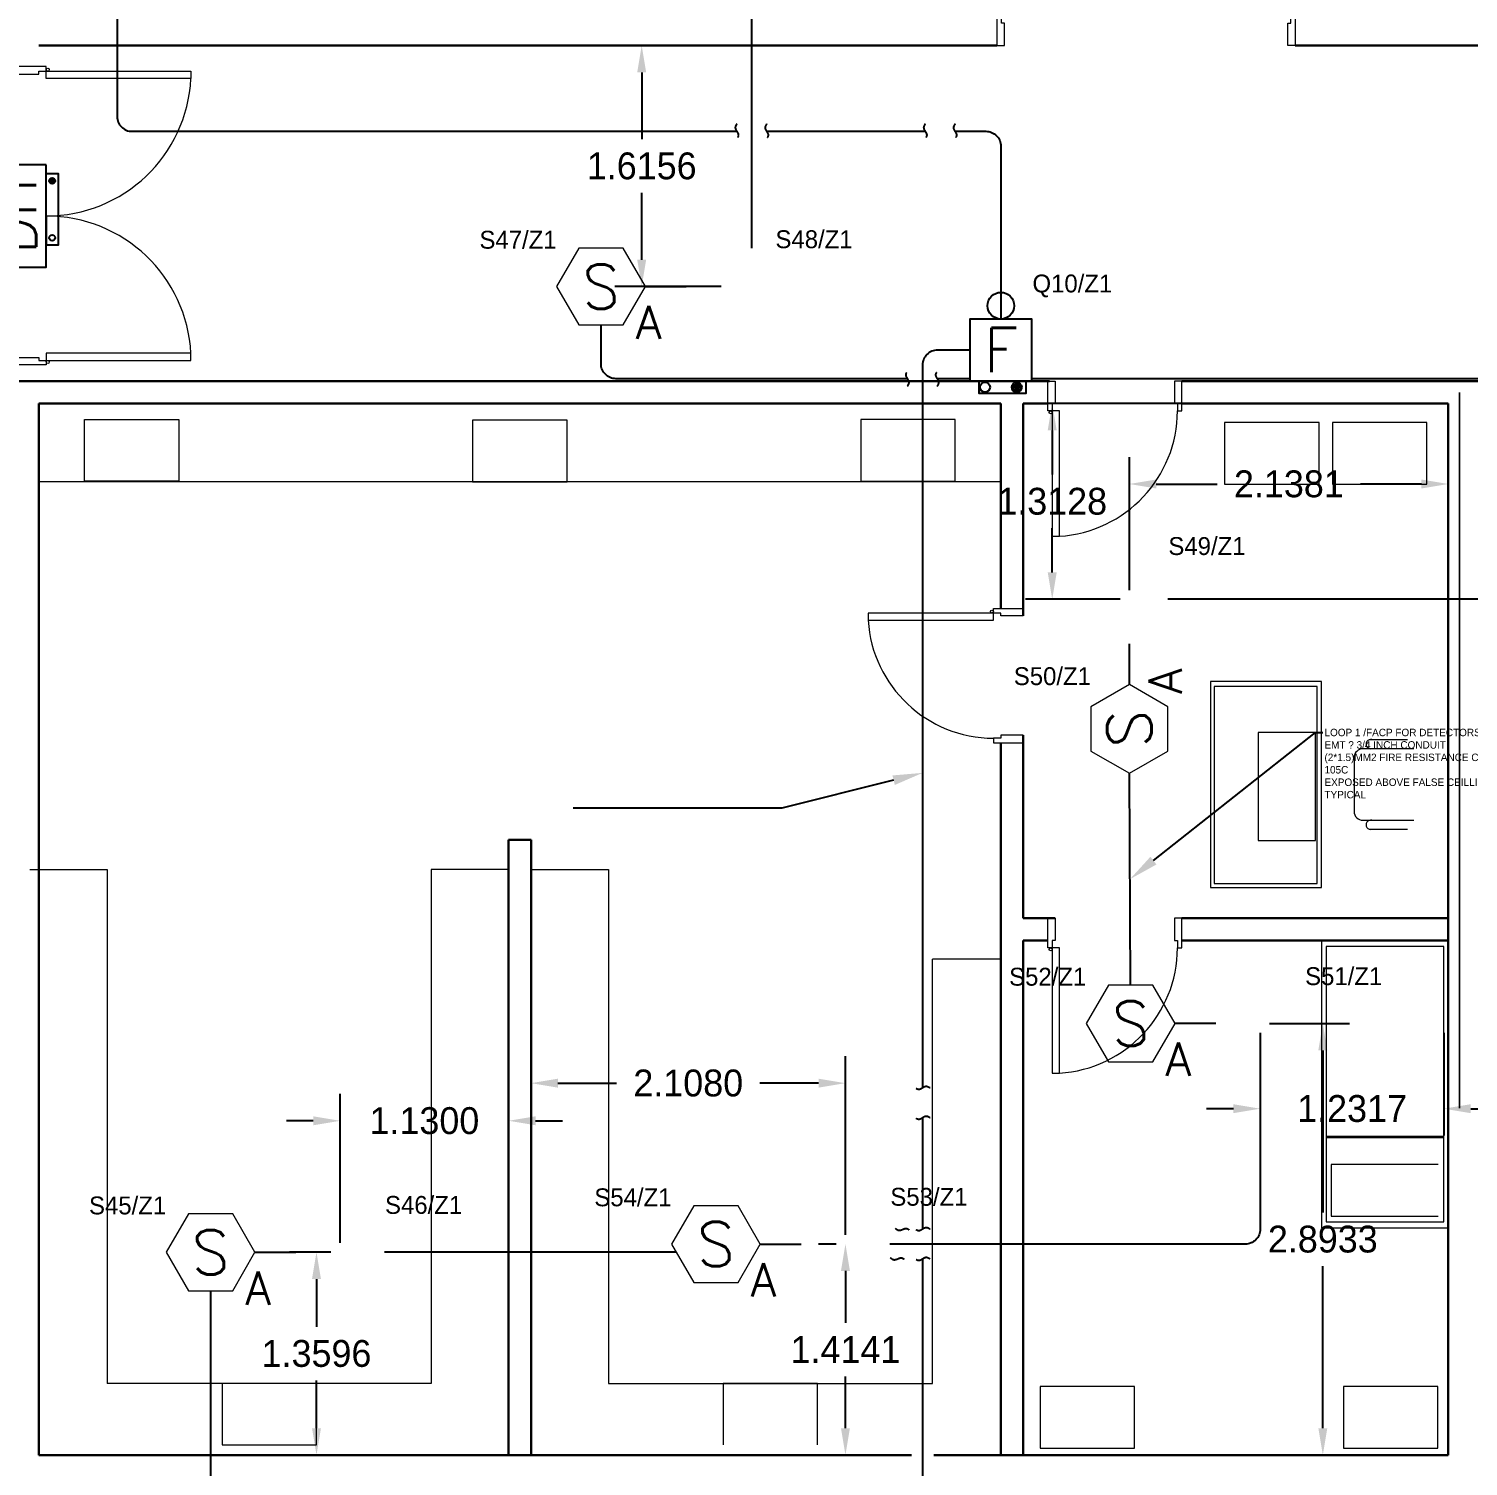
# Model space of a CAD drawing. Extents: x -3404 to 3497, y 0 to 399.
# Drawn here: x 65.41 to 75.06, y 348.6 to 358.24 of the extents above; entities that cross this region are included whole.
import ezdxf
from ezdxf import colors
from ezdxf.entities.mleader import LeaderData, LeaderLine
from ezdxf.enums import TextEntityAlignment as Align
from ezdxf.math import Vec2, Vec3

# ---------------------------------------------------------------- set-up
doc = ezdxf.new("R2010")
doc.units = 0
doc.header["$LTSCALE"] = 0.15
doc.linetypes.add('HIDDEN', pattern=[0.375, 0.25, -0.125])
doc.layers.get('0').update_dxf_attribs({"color": 252})
doc.layers.get('Defpoints').update_dxf_attribs({"color": 252})
for name, color, linetype in [('0 ARCH', 252, 'Continuous'), ('0 DD', 252, 'Continuous'), ('0 fire alarm', 252, 'Continuous'), ('0 sockets', 252, 'Continuous'), ('0 WIRING', 3, 'Continuous'), ('00-BT-FAS-TEXT', 2, 'Continuous'), ('AUTOINCR', 7, 'Continuous'), ('FIRE_LOOP', 7, 'Continuous'), ('WIRING', 4, 'Continuous')]:
    doc.layers.add(name, color=color, linetype=linetype)
for name, color, linetype, lineweight in [('anal', 252, 'Continuous', 20), ('DOOR', 252, 'Continuous', 20), ('T-FIRE-B', 4, 'Continuous', 0), ('T-TEXT', 2, 'Continuous', 0), ('wall', 252, 'Continuous', 30)]:
    doc.layers.add(name, color=color, linetype=linetype, lineweight=lineweight)
doc.styles.add('ROMANS', font='ROMANS.shx', dxfattribs={"width": 0.8})
doc.styles.add('TEXT-NFP', font='simplex.shx')
doc.dimstyles.get("Standard").update_dxf_attribs({"dimtxt": 0.18, "dimasz": 0.18, "dimexe": 0.18, "dimexo": 0.0625, "dimgap": 0.09, "dimtad": 0, "dimtih": 1, "dimtoh": 1, "dimdec": 4, "dimzin": 0, "dimdsep": 46, "dimtxsty": 'Standard', "dimcen": 0.09, "dimadec": 0, "dimazin": 0, "dimtfac": 1, "dimtdec": 4, "dimtofl": 0, "dimtmove": 0, "dimatfit": 3, "dimfxl": 1, "dimtolj": 1, "dimtzin": 0, "dimarcsym": 0})

# ---------------------------------------------------------------- blocks, each defined once
blk = doc.blocks.new('ARCH')
at = {"layer": '0 ARCH', "color": 252, "lineweight": 15}
for p, q in [((65.7814, 355.6173), (66.4142, 355.6173)), ((65.7814, 355.2047), (65.7814, 355.6173)), ((66.4142, 355.6173), (66.4142, 355.2047)), ((69.0164, 355.6125), (68.3836, 355.6125)), ((68.3836, 355.6125), (68.3836, 355.2)), ((69.0164, 355.2), (69.0164, 355.6125)), ((70.9858, 355.6173), (70.9858, 355.2047)), ((71.6186, 355.6173), (70.9858, 355.6173)), ((71.6186, 355.2047), (71.6186, 355.6173)), ((74.0581, 355.5979), (73.4254, 355.5979)), ((73.4254, 355.5979), (73.4254, 355.1854)), ((74.0581, 355.1854), (74.0581, 355.5979)), ((74.1489, 355.5979), (74.1489, 355.1854)), ((74.7817, 355.5979), (74.1489, 355.5979)), ((74.7817, 355.1854), (74.7817, 355.5979)), ((71.925, 355.2), (65.475, 355.2)), ((66.4142, 355.2047), (65.7814, 355.2047)), ((68.3836, 355.2), (69.0164, 355.2)), ((70.9858, 355.2047), (71.6186, 355.2047)), ((73.4254, 355.1854), (74.0581, 355.1854)), ((74.1489, 355.1854), (74.7817, 355.1854)), ((74.0744, 353.8603), (73.3305, 353.8603)), ((73.3305, 353.8603), (73.3305, 352.4798)), ((74.046, 353.828), (73.3561, 353.828)), ((73.3561, 353.828), (73.3561, 352.5062)), ((74.046, 352.5062), (74.046, 353.828)), ((74.0744, 352.4798), (74.0744, 353.8603)), ((74.0346, 353.5195), (73.6496, 353.5195)), ((73.6496, 353.5195), (73.6496, 352.7957)), ((74.0346, 352.7957), (74.0346, 353.5195)), ((74.4917, 353.4106), (74.3531, 353.4106)), ((74.4917, 353.4106), (74.3531, 353.4106)), ((74.3956, 353.4714), (74.4917, 353.4714)), ((74.3956, 353.4714), (74.4917, 353.4714)), ((74.4917, 353.4714), (74.6506, 353.4714)), ((74.4917, 353.4714), (74.6506, 353.4714)), ((74.6931, 353.4106), (74.4917, 353.4106)), ((74.6931, 353.4106), (74.4917, 353.4106)), ((74.2931, 353.3506), (74.2931, 352.9906)), ((74.2931, 353.3506), (74.2931, 352.9906)), ((74.3531, 352.9306), (74.4917, 352.9306)), ((74.3531, 352.9306), (74.4917, 352.9306)), ((74.4917, 352.9306), (74.6931, 352.9306)), ((74.4917, 352.9306), (74.6931, 352.9306)), ((74.3956, 352.8706), (74.4917, 352.8706)), ((74.4917, 352.8706), (74.6506, 352.8706)), ((74.4917, 352.8706), (74.6506, 352.8706)), ((73.6496, 352.7957), (74.0346, 352.7957)), ((65.4153, 352.6), (65.9342, 352.6)), ((65.9342, 352.6), (65.9342, 349.1555)), ((68.625, 352.6), (68.1061, 352.6)), ((68.1061, 352.6), (68.1061, 349.1555)), ((68.775, 352.6), (69.2939, 352.6)), ((69.2939, 352.6), (69.2939, 349.1555)), ((73.3305, 352.4798), (74.0744, 352.4798)), ((73.3561, 352.5062), (74.046, 352.5062)), ((74.9245, 352.1231), (74.0743, 352.1231)), ((74.0743, 352.1231), (74.0743, 350.1981)), ((74.8956, 352.0853), (74.107, 352.0853)), ((74.107, 352.0853), (74.107, 350.2375)), ((74.8956, 350.2375), (74.8956, 352.0853)), ((74.9245, 350.1981), (74.9245, 352.1231)), ((71.925, 352), (71.4658, 352)), ((71.4658, 349.1555), (71.4658, 352)), ((74.107, 350.8136), (74.8956, 350.8136)), ((74.8956, 350.8027), (74.107, 350.8027)), ((74.8575, 350.6234), (74.1396, 350.6234)), ((74.1396, 350.6234), (74.1396, 350.2755)), ((74.107, 350.2375), (74.8956, 350.2375)), ((74.1396, 350.2755), (74.8575, 350.2755)), ((74.0743, 350.1981), (74.9245, 350.1981)), ((68.1061, 349.1555), (65.9342, 349.1555)), ((66.7037, 349.1555), (66.7037, 348.743)), ((67.3365, 349.1555), (66.7037, 349.1555)), ((67.3365, 348.743), (67.3365, 349.1555)), ((69.2939, 349.1555), (71.4658, 349.1555)), ((70.0635, 349.1555), (70.0635, 348.743)), ((70.6963, 349.1555), (70.0635, 349.1555)), ((70.6963, 348.743), (70.6963, 349.1555)), ((72.8216, 349.1341), (72.1888, 349.1341)), ((72.1888, 349.1341), (72.1888, 348.7216)), ((72.8216, 348.7216), (72.8216, 349.1341)), ((74.222, 349.1341), (74.222, 348.7216)), ((74.8547, 349.1341), (74.222, 349.1341)), ((74.8547, 348.7216), (74.8547, 349.1341)), ((66.7037, 348.743), (67.3365, 348.743)), ((72.1888, 348.7216), (72.8216, 348.7216)), ((74.222, 348.7216), (74.8547, 348.7216))]:
    blk.add_line(p, q, dxfattribs=at)
for centre, radius, start, end in [((74.3531, 353.3506), 0.06, 90, 180), ((74.3531, 353.3506), 0.06, 90, 180), ((74.4044, 353.4414), 0.0312, 73.7398, 286.26021), ((74.4044, 353.4414), 0.0312, 73.7398, 286.26021), ((74.3531, 352.9906), 0.06, 180, 270), ((74.3531, 352.9906), 0.06, 180, 270), ((74.4044, 352.9006), 0.0312, 73.7398, 286.26021), ((74.4044, 352.9006), 0.0312, 73.7398, 286.26021)]:
    blk.add_arc(centre, radius, start, end, dxfattribs=at)
at = {"layer": 'anal'}
for p, q in [((75, 351), (75, 355.8)), ((75, 355.8), (75, 351)), ((75, 351), (75, 355.8)), ((75, 355.8), (75, 351))]:
    blk.add_line(p, q, dxfattribs=at)
at = {"layer": 'DOOR'}
for points in [[(71.9287, 358.325), (71.8987, 358.325), (71.8987, 358.125), (71.9487, 358.125), (71.9487, 358.275), (71.9287, 358.275)], [(73.8687, 358.325), (73.8987, 358.325), (73.8987, 358.125), (73.8487, 358.125), (73.8487, 358.275), (73.8687, 358.275)], [(65.525, 357.9536), (65.525, 357.9836), (65.325, 357.9836), (65.325, 357.9336), (65.475, 357.9336), (65.475, 357.9536)], [(65.525, 357.9536), (66.495, 357.9536), (66.495, 357.9036), (65.525, 357.9036)], [(65.525, 356.0136), (65.525, 355.9836), (65.325, 355.9836), (65.325, 356.0336), (65.475, 356.0336), (65.475, 356.0136)], [(65.525, 356.0136), (66.495, 356.0136), (66.495, 356.0636), (65.525, 356.0636)], [(72.2692, 355.675), (72.2392, 355.675), (72.2392, 355.875), (72.2892, 355.875), (72.2892, 355.725), (72.2692, 355.725)], [(73.1092, 355.675), (73.1392, 355.675), (73.1392, 355.875), (73.0892, 355.875), (73.0892, 355.725), (73.1092, 355.725)], [(72.2692, 355.675), (72.2692, 354.835), (72.3175, 354.835), (72.3175, 355.675)], [(71.875, 354.3205), (71.035, 354.3205), (71.035, 354.2722), (71.875, 354.2722)], [(71.875, 354.3205), (71.875, 354.3505), (72.075, 354.3505), (72.075, 354.3005), (71.925, 354.3005), (71.925, 354.3205)], [(71.875, 353.4805), (71.875, 353.4505), (72.075, 353.4505), (72.075, 353.5005), (71.925, 353.5005), (71.925, 353.4805)], [(72.2692, 352.075), (72.2392, 352.075), (72.2392, 352.275), (72.2892, 352.275), (72.2892, 352.125), (72.2692, 352.125)], [(73.1092, 352.075), (73.1392, 352.075), (73.1392, 352.275), (73.0892, 352.275), (73.0892, 352.125), (73.1092, 352.125)], [(72.2692, 352.075), (72.2692, 351.235), (72.3175, 351.235), (72.3175, 352.075)]]:
    blk.add_lwpolyline(points, close=True, dxfattribs=at)
for centre in [(65.535, 357.9636), (65.535, 356.0036), (72.2592, 355.665), (71.865, 354.3305), (72.2592, 352.065)]:
    blk.add_circle(centre, 0.01, dxfattribs=at)
for centre, radius, start, end in [((65.525, 357.9536), 0.9713, 270, 357.04922), ((65.525, 356.011), 0.9713, 2.95078, 90), ((72.2643, 355.6783), 0.8449, 273.61106, 359.77823), ((71.8783, 354.3254), 0.8449, 183.61106, 269.77823), ((72.2643, 352.0783), 0.8449, 273.61106, 359.77823)]:
    blk.add_arc(centre, radius, start, end, dxfattribs=at)
at = {"layer": 'wall'}
for p, q in [((71.8987, 358.125), (65.475, 358.125)), ((80.4, 358.125), (73.8987, 358.125)), ((72.2502, 355.875), (65.325, 355.875)), ((75.5928, 355.875), (73.1392, 355.875)), ((81.8392, 355.875), (74.925, 355.875)), ((71.925, 355.725), (65.475, 355.725)), ((65.475, 348.675), (65.475, 355.725)), ((71.925, 355.725), (71.925, 354.3505)), ((72.075, 355.725), (72.075, 354.3005)), ((72.2392, 355.725), (72.075, 355.725)), ((74.925, 355.725), (73.1392, 355.725)), ((74.925, 355.725), (74.4, 355.725)), ((74.925, 355.725), (74.925, 351.525)), ((74.925, 348.675), (74.925, 355.725)), ((71.925, 353.4505), (71.925, 348.675)), ((72.075, 353.5005), (72.075, 352.275)), ((68.775, 352.8), (68.625, 352.8)), ((68.625, 348.675), (68.625, 352.8)), ((68.775, 348.675), (68.775, 352.8)), ((72.2892, 352.275), (72.075, 352.275)), ((74.925, 352.275), (73.1392, 352.275)), ((72.2392, 352.125), (72.075, 352.125)), ((72.075, 352.125), (72.075, 348.675)), ((74.925, 352.125), (73.1392, 352.125)), ((71.325, 348.675), (65.475, 348.675)), ((65.475, 348.675), (68.625, 348.675)), ((65.475, 348.675), (68.325, 348.675)), ((68.625, 348.675), (65.475, 348.675)), ((68.625, 348.675), (65.475, 348.675)), ((68.775, 348.675), (71.325, 348.675)), ((74.925, 348.675), (71.475, 348.675)), ((71.475, 348.675), (71.925, 348.675)), ((72.075, 348.675), (74.925, 348.675))]:
    blk.add_line(p, q, dxfattribs=at)
blk = doc.blocks.new('dressable smoke detectore above false ceiling')
blk.add_lwpolyline([(200, 0), (100, 173.2), (-100, 173.2), (-200, 0), (-100, -173.2), (100, -173.2)], close=True)
at = {"layer": 'T-TEXT', "style": 'ROMANS'}
blk.add_attdef('S', text='', height=200, dxfattribs=at).set_placement((0, 0, 0), align=Align.MIDDLE)
blk.add_attdef('A', text='', height=150, dxfattribs=at).set_placement((214.9, -161.3), align=Align.MIDDLE_CENTER)
blk = doc.blocks.new('*U84')
h = blk.add_hatch()
h.set_pattern_fill('ANGLE', color=3)
h.set_pattern_definition([(0, (0, 0), (0, 6.985), [5.08, -1.905]), (90, (0, 0), (-6.985, 4e-16), [5.08, -1.905])])
h.paths.add_polyline_path([(157.5, -28.7, 1), (186.3, -28.7, 1)])
blk.add_lwpolyline([(250, 0), (250, 300), (-250, 300), (-250, 0)], close=True)
at = {"color": 3}
blk.add_lwpolyline([(-142.5, 0), (208.2, 0), (208.2, -57.7), (-142.5, -57.7)], close=True, dxfattribs=at)
for centre in [(-106.2, -28.7), (171.9, -28.7)]:
    blk.add_circle(centre, 14.4, dxfattribs=at)
at = {"layer": 'T-TEXT', "style": 'TEXT-NFP'}
blk.add_attdef('DH', text='', height=200, dxfattribs=at).set_placement((0, 150, 0), align=Align.MIDDLE)
blk = doc.blocks.new('*U92')
at = {"linetype": 'ByBlock'}
h = blk.add_hatch(dxfattribs=at)
h.set_pattern_fill('ANGLE', color=2)
h.set_pattern_definition([(0, (2e-14, -140), (0, 6.985), [5.08, -1.905]), (90, (2e-14, -140), (-6.985, 4e-16), [5.08, -1.905])])
h.paths.add_polyline_path([(48.8, -167.5, 1), (93.8, -167.5, 1)])
at = {"color": 2}
blk.add_lwpolyline([(-140, -140), (140, -140), (140, 140), (-140, 140)], close=True, dxfattribs=at)
at = {"color": 6, "linetype": 'ByBlock'}
blk.add_lwpolyline([(-98.4, -140), (113.2, -140), (113.2, -195.1), (-98.4, -195.1)], close=True, dxfattribs=at)
at = {"color": 2}
blk.add_circle((0, 200), 60, dxfattribs=at)
at = {"color": 6, "linetype": 'ByBlock'}
for centre in [(-71.3, -167.5), (71.3, -167.5)]:
    blk.add_circle(centre, 22.5, dxfattribs=at)
at = {"layer": 'T-TEXT', "color": 2, "style": 'TEXT-NFP'}
blk.add_attdef('F', text='', height=200, dxfattribs=at).set_placement((0, 0, 0), align=Align.MIDDLE)
blk = doc.blocks.new('endtick', base_point=(-3267.27, -69559.4))
at = {"layer": 'WIRING', "color": 2, "linetype": 'HIDDEN'}
blk.add_spline([(-3267.27, -69509.4), (-3276.985, -69534.4), (-3267.27, -69559.4), (-3256.425, -69584.4), (-3267.27, -69609.4)], degree=3, dxfattribs=at)
blk = doc.blocks.new('*D190')
at = {"layer": '0 DD', "color": 0, "lineweight": -2, "transparency": 16777216}
for p, q in [((67.4325, 350.0346), (67.1565, 350.0346)), ((67.3365, 349.8546), (67.3365, 349.5348)), ((67.3365, 348.855), (67.3365, 349.1748)), ((67.4325, 348.675), (67.1565, 348.675))]:
    blk.add_line(p, q, dxfattribs=at)
at = {"layer": '0 DD', "color": 0, "transparency": 16777216}
for points in [[(67.3065, 349.8546), (67.3665, 349.8546), (67.3365, 350.0346)], [(67.3065, 348.855), (67.3665, 348.855), (67.3365, 348.675)]]:
    blk.add_solid(points, dxfattribs=at)
at = {"layer": 'Defpoints', "color": 0, "transparency": 16777216}
for p in [(67.495, 350.0346), (67.3365, 348.675), (67.495, 348.675)]:
    blk.add_point(p, dxfattribs=at)
at = {"layer": '0 DD', "color": 0, "transparency": 16777216, "insert": (67.3365, 349.3548), "char_height": 0.18, "attachment_point": 5}
blk.add_mtext('\\A1;1.3596', dxfattribs=at)
blk = doc.blocks.new('*D191')
at = {"layer": '0 DD', "color": 0, "lineweight": -2, "transparency": 16777216}
for p, q in [((67.495, 350.0971), (67.495, 351.0959)), ((68.625, 350.0971), (68.625, 351.0959)), ((67.315, 350.9159), (67.135, 350.9159)), ((68.805, 350.9159), (68.985, 350.9159))]:
    blk.add_line(p, q, dxfattribs=at)
at = {"layer": '0 DD', "color": 0, "transparency": 16777216}
for points in [[(67.315, 350.9459), (67.315, 350.8859), (67.495, 350.9159)], [(68.805, 350.9459), (68.805, 350.8859), (68.625, 350.9159)]]:
    blk.add_solid(points, dxfattribs=at)
at = {"layer": 'Defpoints', "color": 0, "transparency": 16777216}
for p in [(68.625, 350.9159), (67.495, 350.0346), (68.625, 350.0346)]:
    blk.add_point(p, dxfattribs=at)
at = {"layer": '0 DD', "color": 0, "transparency": 16777216, "insert": (68.06, 350.9159), "char_height": 0.18, "attachment_point": 5}
blk.add_mtext('\\A1;1.1300', dxfattribs=at)
blk = doc.blocks.new('*D192')
at = {"layer": '0 DD', "color": 0, "lineweight": -2, "transparency": 16777216}
for p, q in [((68.775, 350.6198), (68.775, 351.3482)), ((70.883, 350.1516), (70.883, 351.3482)), ((68.955, 351.1682), (69.349, 351.1682)), ((70.703, 351.1682), (70.309, 351.1682))]:
    blk.add_line(p, q, dxfattribs=at)
at = {"layer": '0 DD', "color": 0, "transparency": 16777216}
for points in [[(68.955, 351.1982), (68.955, 351.1382), (68.775, 351.1682)], [(70.703, 351.1982), (70.703, 351.1382), (70.883, 351.1682)]]:
    blk.add_solid(points, dxfattribs=at)
at = {"layer": 'Defpoints', "color": 0, "transparency": 16777216}
for p in [(68.775, 351.1682), (68.775, 350.5573), (70.883, 350.0891)]:
    blk.add_point(p, dxfattribs=at)
at = {"layer": '0 DD', "color": 0, "transparency": 16777216, "insert": (69.829, 351.1682), "char_height": 0.18, "attachment_point": 5}
blk.add_mtext('\\A1;2.1080', dxfattribs=at)
blk = doc.blocks.new('*D193')
at = {"layer": '0 DD', "color": 0, "lineweight": -2, "transparency": 16777216}
for p, q in [((70.8205, 350.0891), (70.703, 350.0891)), ((70.883, 349.9091), (70.883, 349.562)), ((70.883, 348.855), (70.883, 349.202)), ((70.8205, 348.675), (70.703, 348.675))]:
    blk.add_line(p, q, dxfattribs=at)
at = {"layer": '0 DD', "color": 0, "transparency": 16777216}
for points in [[(70.853, 349.9091), (70.913, 349.9091), (70.883, 350.0891)], [(70.853, 348.855), (70.913, 348.855), (70.883, 348.675)]]:
    blk.add_solid(points, dxfattribs=at)
at = {"layer": 'Defpoints', "color": 0, "transparency": 16777216}
for p in [(70.883, 350.0891), (70.883, 348.675), (70.883, 348.675)]:
    blk.add_point(p, dxfattribs=at)
at = {"layer": '0 DD', "color": 0, "transparency": 16777216, "insert": (70.883, 349.382), "char_height": 0.18, "attachment_point": 5}
blk.add_mtext('\\A1;1.4141', dxfattribs=at)
blk = doc.blocks.new('*D194')
at = {"layer": '0 DD', "color": 0, "lineweight": -2, "transparency": 16777216}
for p, q in [((73.6639, 351.5058), (73.6639, 350.8171)), ((74.8956, 351.5058), (74.8956, 350.8171)), ((73.4839, 350.9971), (73.3039, 350.9971)), ((75.0756, 350.9971), (75.2556, 350.9971))]:
    blk.add_line(p, q, dxfattribs=at)
at = {"layer": '0 DD', "color": 0, "transparency": 16777216}
for points in [[(73.4839, 351.0271), (73.4839, 350.9671), (73.6639, 350.9971)], [(75.0756, 351.0271), (75.0756, 350.9671), (74.8956, 350.9971)]]:
    blk.add_solid(points, dxfattribs=at)
at = {"layer": 'Defpoints', "color": 0, "transparency": 16777216}
for p in [(73.6639, 351.5683), (74.8956, 351.5683), (74.8956, 350.9971)]:
    blk.add_point(p, dxfattribs=at)
at = {"layer": '0 DD', "color": 0, "transparency": 16777216, "insert": (74.2797, 350.9971), "char_height": 0.18, "attachment_point": 5}
blk.add_mtext('\\A1;1.2317', dxfattribs=at)
blk = doc.blocks.new('*D195')
at = {"layer": '0 DD', "color": 0, "lineweight": -2, "transparency": 16777216}
for p, q in [((73.7264, 351.5683), (74.2635, 351.5683)), ((74.0835, 351.3883), (74.0835, 350.3016)), ((74.0835, 348.855), (74.0835, 349.9416)), ((73.5625, 348.675), (74.2635, 348.675))]:
    blk.add_line(p, q, dxfattribs=at)
at = {"layer": '0 DD', "color": 0, "transparency": 16777216}
for points in [[(74.0535, 351.3883), (74.1135, 351.3883), (74.0835, 351.5683)], [(74.0535, 348.855), (74.1135, 348.855), (74.0835, 348.675)]]:
    blk.add_solid(points, dxfattribs=at)
at = {"layer": 'Defpoints', "color": 0, "transparency": 16777216}
for p in [(73.6639, 351.5683), (73.5, 348.675), (74.0835, 348.675)]:
    blk.add_point(p, dxfattribs=at)
at = {"layer": '0 DD', "color": 0, "transparency": 16777216, "insert": (74.0835, 350.1216), "char_height": 0.18, "attachment_point": 5}
blk.add_mtext('\\A1;2.8933', dxfattribs=at)
blk = doc.blocks.new('*D196')
at = {"layer": '0 DD', "color": 0, "lineweight": -2, "transparency": 16777216}
for p, q in [((72.7869, 354.4747), (72.7869, 355.3654)), ((74.925, 354.4747), (74.925, 355.3654)), ((72.9669, 355.1854), (73.3759, 355.1854)), ((74.745, 355.1854), (74.3359, 355.1854))]:
    blk.add_line(p, q, dxfattribs=at)
at = {"layer": '0 DD', "color": 0, "transparency": 16777216}
for points in [[(72.9669, 355.2154), (72.9669, 355.1554), (72.7869, 355.1854)], [(74.745, 355.2154), (74.745, 355.1554), (74.925, 355.1854)]]:
    blk.add_solid(points, dxfattribs=at)
at = {"layer": 'Defpoints', "color": 0, "transparency": 16777216}
for p in [(74.925, 355.1854), (72.7869, 354.4122), (74.925, 354.4122)]:
    blk.add_point(p, dxfattribs=at)
at = {"layer": '0 DD', "color": 0, "transparency": 16777216, "insert": (73.8559, 355.1854), "char_height": 0.18, "attachment_point": 5}
blk.add_mtext('\\A1;2.1381', dxfattribs=at)
blk = doc.blocks.new('*D197')
at = {"layer": '0 DD', "color": 0, "lineweight": -2, "transparency": 16777216}
for p, q in [((73.3722, 355.725), (72.0892, 355.725)), ((72.2692, 355.545), (72.2692, 355.2486)), ((72.2692, 354.5922), (72.2692, 354.8886)), ((72.7244, 354.4122), (72.0892, 354.4122))]:
    blk.add_line(p, q, dxfattribs=at)
at = {"layer": '0 DD', "color": 0, "transparency": 16777216}
for points in [[(72.2392, 355.545), (72.2992, 355.545), (72.2692, 355.725)], [(72.2392, 354.5922), (72.2992, 354.5922), (72.2692, 354.4122)]]:
    blk.add_solid(points, dxfattribs=at)
at = {"layer": 'Defpoints', "color": 0, "transparency": 16777216}
for p in [(72.2692, 355.725), (73.4347, 355.725), (72.7869, 354.4122)]:
    blk.add_point(p, dxfattribs=at)
at = {"layer": '0 DD', "color": 0, "transparency": 16777216, "insert": (72.2692, 355.0686), "char_height": 0.18, "attachment_point": 5}
blk.add_mtext('\\A1;1.3128', dxfattribs=at)
blk = doc.blocks.new('*D288')
at = {"layer": '0 DD', "color": 0, "lineweight": -2, "transparency": 16777216}
for p, q in [((70.0502, 358.125), (69.337, 358.125)), ((69.517, 357.945), (69.517, 357.4972)), ((69.517, 356.6894), (69.517, 357.1372)), ((70.0502, 356.5094), (69.337, 356.5094))]:
    blk.add_line(p, q, dxfattribs=at)
at = {"layer": '0 DD', "color": 0, "transparency": 16777216}
for points in [[(69.487, 357.945), (69.547, 357.945), (69.517, 358.125)], [(69.487, 356.6894), (69.547, 356.6894), (69.517, 356.5094)]]:
    blk.add_solid(points, dxfattribs=at)
at = {"layer": 'Defpoints', "color": 0, "transparency": 16777216}
for p in [(69.517, 358.125), (70.1127, 358.125), (70.1127, 356.5094)]:
    blk.add_point(p, dxfattribs=at)
at = {"layer": '0 DD', "color": 0, "transparency": 16777216, "insert": (69.517, 357.3172), "char_height": 0.18, "attachment_point": 5}
blk.add_mtext('\\A1;1.6156', dxfattribs=at)

msp = doc.modelspace()

# ---------------------------------------------------------------- linework, layer by layer
at = {"layer": '0 sockets', "color": 2}
for points in [[(65.99942, 373.34888), (65.99942, 357.65, 0.4142136), (66.09942, 357.55), (70.15404, 357.55)], [(71.61705, 357.55), (71.825, 357.55, -0.4142136), (71.925, 357.45), (71.925, 356.29158)], [(71.71674, 356.08332), (71.5, 356.08332, 0.4142136), (71.4, 355.98332), (71.4, 351.13585)], [(71.4, 349.98908), (71.4, 346.58332, -0.4142136), (71.3, 346.48332), (70.69054, 346.48332)]]:
    msp.add_lwpolyline(points, format="xyb", dxfattribs=at)
for points in [[(70.35404, 357.55), (71.41705, 357.55)], [(71.4, 350.93585), (71.4, 350.18908)]]:
    msp.add_lwpolyline(points, dxfattribs=at)
at = {"layer": 'FIRE_LOOP', "color": 3}
for points in [[(70.25404, 359.98661), (70.25404, 356.76698)], [(65.525, 356.98227), (65.525, 356.78642)], [(69.54155, 356.50935), (69.81525, 356.50935)], [(71.71674, 355.89157), (71.5, 355.89157)], [(75.6535, 355.89157), (72.13326, 355.89157)], [(72.78687, 353.84105), (72.78687, 354.11475)], [(72.79413, 351.82592), (72.78813, 353.24682)], [(73.36639, 351.5683), (73.09269, 351.5683)], [(66.92381, 350.03462), (67.19751, 350.03462)], [(69.74827, 350.03462), (67.79247, 350.03462)], [(70.31178, 350.08908), (70.58548, 350.08908)], [(66.62634, 349.77699), (66.62634, 347.38125)]]:
    msp.add_lwpolyline(points, dxfattribs=at)
for points in [[(71.3, 355.89157), (69.34407, 355.89157, -0.4142136), (69.24407, 355.99157), (69.24407, 356.25173)], [(77.28367, 355.94593), (77.28367, 354.51223, -0.4142136), (77.18367, 354.41223), (73.0445, 354.41223)], [(73.66387, 351.31068), (73.66387, 350.18908, -0.4142136), (73.56387, 350.08908), (71.18043, 350.08908)]]:
    msp.add_lwpolyline(points, format="xyb", dxfattribs=at)

# ---------------------------------------------------------------- block references
at = {"layer": '0 ARCH', "color": 3}
msp.add_blockref('ARCH', (0, 0), dxfattribs=at)
at = {"layer": '0 fire alarm', "color": 3, "xscale": 0.001, "yscale": 0.001, "zscale": 0.001}
for p in [(70.15404, 357.55), (70.35404, 357.55), (71.41705, 357.55), (71.61705, 357.55)]:
    msp.add_blockref('endtick', p, dxfattribs=at)
at = {"layer": '0 fire alarm', "color": 3, "xscale": 0.001374, "yscale": 0.001374, "zscale": 0.001374, "rotation": 90}
msp.add_blockref('*U84', (65.525, 356.98227), dxfattribs=at).add_auto_attribs({'DH': 'DH'})
at = {"layer": '0 fire alarm', "color": 3, "xscale": 0.001488, "yscale": 0.001488, "zscale": 0.001488}
msp.add_blockref('*U92', (71.925, 356.08332), dxfattribs=at).add_auto_attribs({'F': 'F'})
at = {"layer": '0 fire alarm', "color": 3}
for p, xscale, yscale, zscale, rotation in [((71.3, 355.89157), 0.001, 0.001, 0.001, 180), ((71.5, 355.89157), 0.001, 0.001, 0.001, 180), ((71.4, 351.13585), 0.001, 0.001, 0.001, 270), ((71.4, 350.93585), 0.001, 0.001, 0.001, 270), ((71.26608, 350.18772), 0.001000000000000013, 0.001000000000000013, 0.001000000000000013, 80.61080402543776), ((71.4, 350.18908), 0.001, 0.001, 0.001, 270), ((71.23312, 349.99046), 0.001000000000000013, 0.001000000000000013, 0.001000000000000013, 80.41570916374073), ((71.4, 349.98908), 0.001, 0.001, 0.001, 270)]:
    msp.add_blockref('endtick', p, dxfattribs=dict(at, xscale=xscale, yscale=yscale, zscale=zscale, rotation=rotation))
at = {"layer": 'T-FIRE-B', "color": 2, "xscale": 0.001487761816891826, "yscale": 0.001487761816891826, "zscale": 0.001487761816891826}
for p in [(69.24407, 356.50935), (72.79522, 351.5683), (70.0143, 350.08908), (66.62634, 350.03462)]:
    msp.add_blockref('dressable smoke detectore above false ceiling', p, dxfattribs=at).add_auto_attribs({'S': 'S', 'A': 'A'})
at = {"layer": 'T-FIRE-B', "color": 2, "xscale": 0.001487761816891826, "yscale": 0.001487761816891826, "zscale": 0.001487761816891826, "rotation": 90.00000000000001}
msp.add_blockref('dressable smoke detectore above false ceiling', (72.78687, 353.54358), dxfattribs=at).add_auto_attribs({'S': 'S', 'A': 'A'})

# ---------------------------------------------------------------- texts
at = {"layer": 'AUTOINCR', "color": 2}
for s, p in [('S47/Z1', (68.94652, 356.72704)), ('S50/Z1', (72.52919, 353.80113)), ('S52/Z1', (72.49766, 351.78599)), ('S54/Z1', (69.71675, 350.30676)), ('S45/Z1', (66.32879, 350.2523))]:
    msp.add_text(s, height=0.12, dxfattribs=at).set_placement(p, align=Align.BOTTOM_RIGHT)
for s, p in [('S48/Z1', (70.41381, 356.73058)), ('S49/Z1', (73.0481, 354.67331)), ('S51/Z1', (73.96496, 351.78952)), ('S46/Z1', (67.79608, 350.25584)), ('S53/Z1', (71.18404, 350.3103))]:
    msp.add_text(s, height=0.12, dxfattribs=at).set_placement(p, align=Align.BOTTOM_LEFT)
at = {"layer": 'AUTOINCR', "color": 1}
msp.add_text('Q10/Z1', height=0.12, dxfattribs=at).set_placement((72.13685, 356.43374), align=Align.BOTTOM_LEFT)

# ---------------------------------------------------------------- dimensions: what is measured, and where the dimension line sits
at = {"layer": '0 DD', "color": 6}
for base, p1, p2, picture, middle in [((69.517033, 358.125), (70.112723, 356.509353), (70.112723, 358.125), '*D288', (69.517033, 357.317176)), ((72.26921, 355.725), (72.78687, 354.41223), (73.43475, 355.725), '*D197', (72.26921, 355.06861)), ((74.08352, 348.675), (73.66387, 351.5683), (73.5, 348.675), '*D195', (74.08352, 350.12165)), ((67.33652, 348.675), (67.49499, 350.03462), (67.49499, 348.675), '*D190', (67.33652, 349.35481)), ((70.88296, 348.675), (70.88296, 350.08908), (70.88296, 348.675), '*D193', (70.88296, 349.38204))]:
    dim = msp.add_linear_dim(base=base, p1=p1, p2=p2, angle=90, dimstyle='Standard', dxfattribs=at)
    dim.commit()
    dim.dimension.update_dxf_attribs({"geometry": picture, "text_midpoint": middle})
for base, p1, p2, picture, middle in [((74.925, 355.1854), (72.78687, 354.41223), (74.925, 354.41223), '*D196', (73.85594, 355.1854)), ((74.89556, 350.99714), (73.66387, 351.5683), (74.89556, 351.5683), '*D194', (74.27971, 350.99714)), ((68.775, 351.16824), (70.88296, 350.08908), (68.775, 350.55734), '*D192', (69.82898, 351.16824)), ((68.625, 350.91589), (67.49499, 350.03462), (68.625, 350.03462), '*D191', (68.05999, 350.91589))]:
    dim = msp.add_linear_dim(base=base, p1=p1, p2=p2, dimstyle='Standard', dxfattribs=at)
    dim.commit()
    dim.dimension.update_dxf_attribs({"geometry": picture, "text_midpoint": middle})

# ---------------------------------------------------------------- leaders
at = {"layer": '0 WIRING', "color": 3}
ml = msp.add_multileader_mtext('Standard', dxfattribs=at)
ml.set_content('LOOP 1 /FACP FOR DETECTORS\\PEMT ? 3/4 INCH CONDUIT\\P(2*1.5)MM2 FIRE RESISTANCE CABLE 105C\\PEXPOSED ABOVE FALSE CEILLING\\PTYPICAL\\P', color=6)
ml.set_leader_properties()
ml.build(insert=Vec2(0, 0))
ml.multileader.update_dxf_attribs({"text_right_attachment_type": 6, "dogleg_length": 0.05, "arrow_head_size": 0.2})
ctx = ml.context
ctx.base_point, ctx.char_height, ctx.arrow_head_size, ctx.landing_gap_size = Vec3(74.08461, 353.51948), 0.05, 0.2, 0.01
ctx.right_attachment = 6
notes = []
notes.append((ctx, [(0, (1, 1, 0), (74.03461, 353.51948), (1, 0), 0.05, [(0, [(72.79113, 352.53637)], 0, [])])]))
ctx.mtext.insert, ctx.mtext.width, ctx.mtext.flow_direction = Vec3(74.09461, 353.54448), 1.2442461, 5
at = {"layer": '00-BT-FAS-TEXT', "color": 3}
ml = msp.add_multileader_mtext('Standard', dxfattribs=at)
ml.set_content('{\\C2;ZONE 1 /FACP FOR DETECTORS\\PEMT ? 3/4 INCH CONDUIT\\P(2*1.5)MM2 FIRE RESISTANCE CABLE 105C\\PEXPOSED ABOVE FALSE CEILLING\\PTYPICAL}', color=6)
ml.set_leader_properties()
ml.build(insert=Vec2(0, 0))
ml.multileader.update_dxf_attribs({"text_right_attachment_type": 6, "dogleg_length": 0.05, "arrow_head_size": 0.2})
ctx = ml.context
ctx.base_point, ctx.char_height, ctx.arrow_head_size, ctx.landing_gap_size = Vec3(68.69514, 353.04615), 0.05, 0.2, 0.01
ctx.right_attachment, ctx.text_align_type = 6, 2
notes.append((ctx, [(0, (1, 1, 0), (70.4568, 353.01115), (-1, 0), 0.05, [(0, [(71.4, 353.24842)], 0, [])])]))
ctx.mtext.insert, ctx.mtext.width, ctx.mtext.alignment, ctx.mtext.flow_direction = Vec3(70.3968, 353.07115), 3430, 3, 5
ml = msp.add_multileader_mtext('Standard', dxfattribs=at)
ml.set_content('{\\C2;ZONE 1 /FACP FOR DETECTORS\\PEMT ? 3/4 INCH CONDUIT\\P(2*1.5)MM2 FIRE RESISTANCE CABLE 105C\\PEXPOSED ABOVE FALSE CEILLING\\PTYPICAL}', color=6)
ml.set_leader_properties()
ml.build(insert=Vec2(0, 0))
ml.multileader.update_dxf_attribs({"text_right_attachment_type": 6, "dogleg_length": 0.05, "arrow_head_size": 0.2})
ctx = ml.context
ctx.base_point, ctx.char_height, ctx.arrow_head_size, ctx.landing_gap_size = Vec3(14.38857, 349.27523), 0.05, 0.2, 0.01
ctx.right_attachment = 6
notes.append((ctx, [(0, (1, 1, 0), (14.33857, 349.27523), (1, 0), 0.05, [(0, [(13.48332, 349.74683)], 0, [])])]))
ctx.mtext.insert, ctx.mtext.width, ctx.mtext.flow_direction = Vec3(14.39857, 349.30023), 3430, 5
for ctx, leaders in notes:
    for number, flags, end, landing, length, lines in leaders:
        leader = LeaderData()
        leader.index, (leader.has_last_leader_line, leader.has_dogleg_vector, leader.attachment_direction) = number, flags
        leader.last_leader_point, leader.dogleg_vector, leader.dogleg_length = Vec3(end), Vec3(landing), length
        for number, points, colour, breaks in lines:
            line = LeaderLine()
            line.index, line.vertices, line.color, line.breaks = number, Vec3.list(points), colors.encode_raw_color(colour), breaks
            leader.lines.append(line)
        ctx.leaders.append(leader)

doc.saveas('drawing.dxf')
